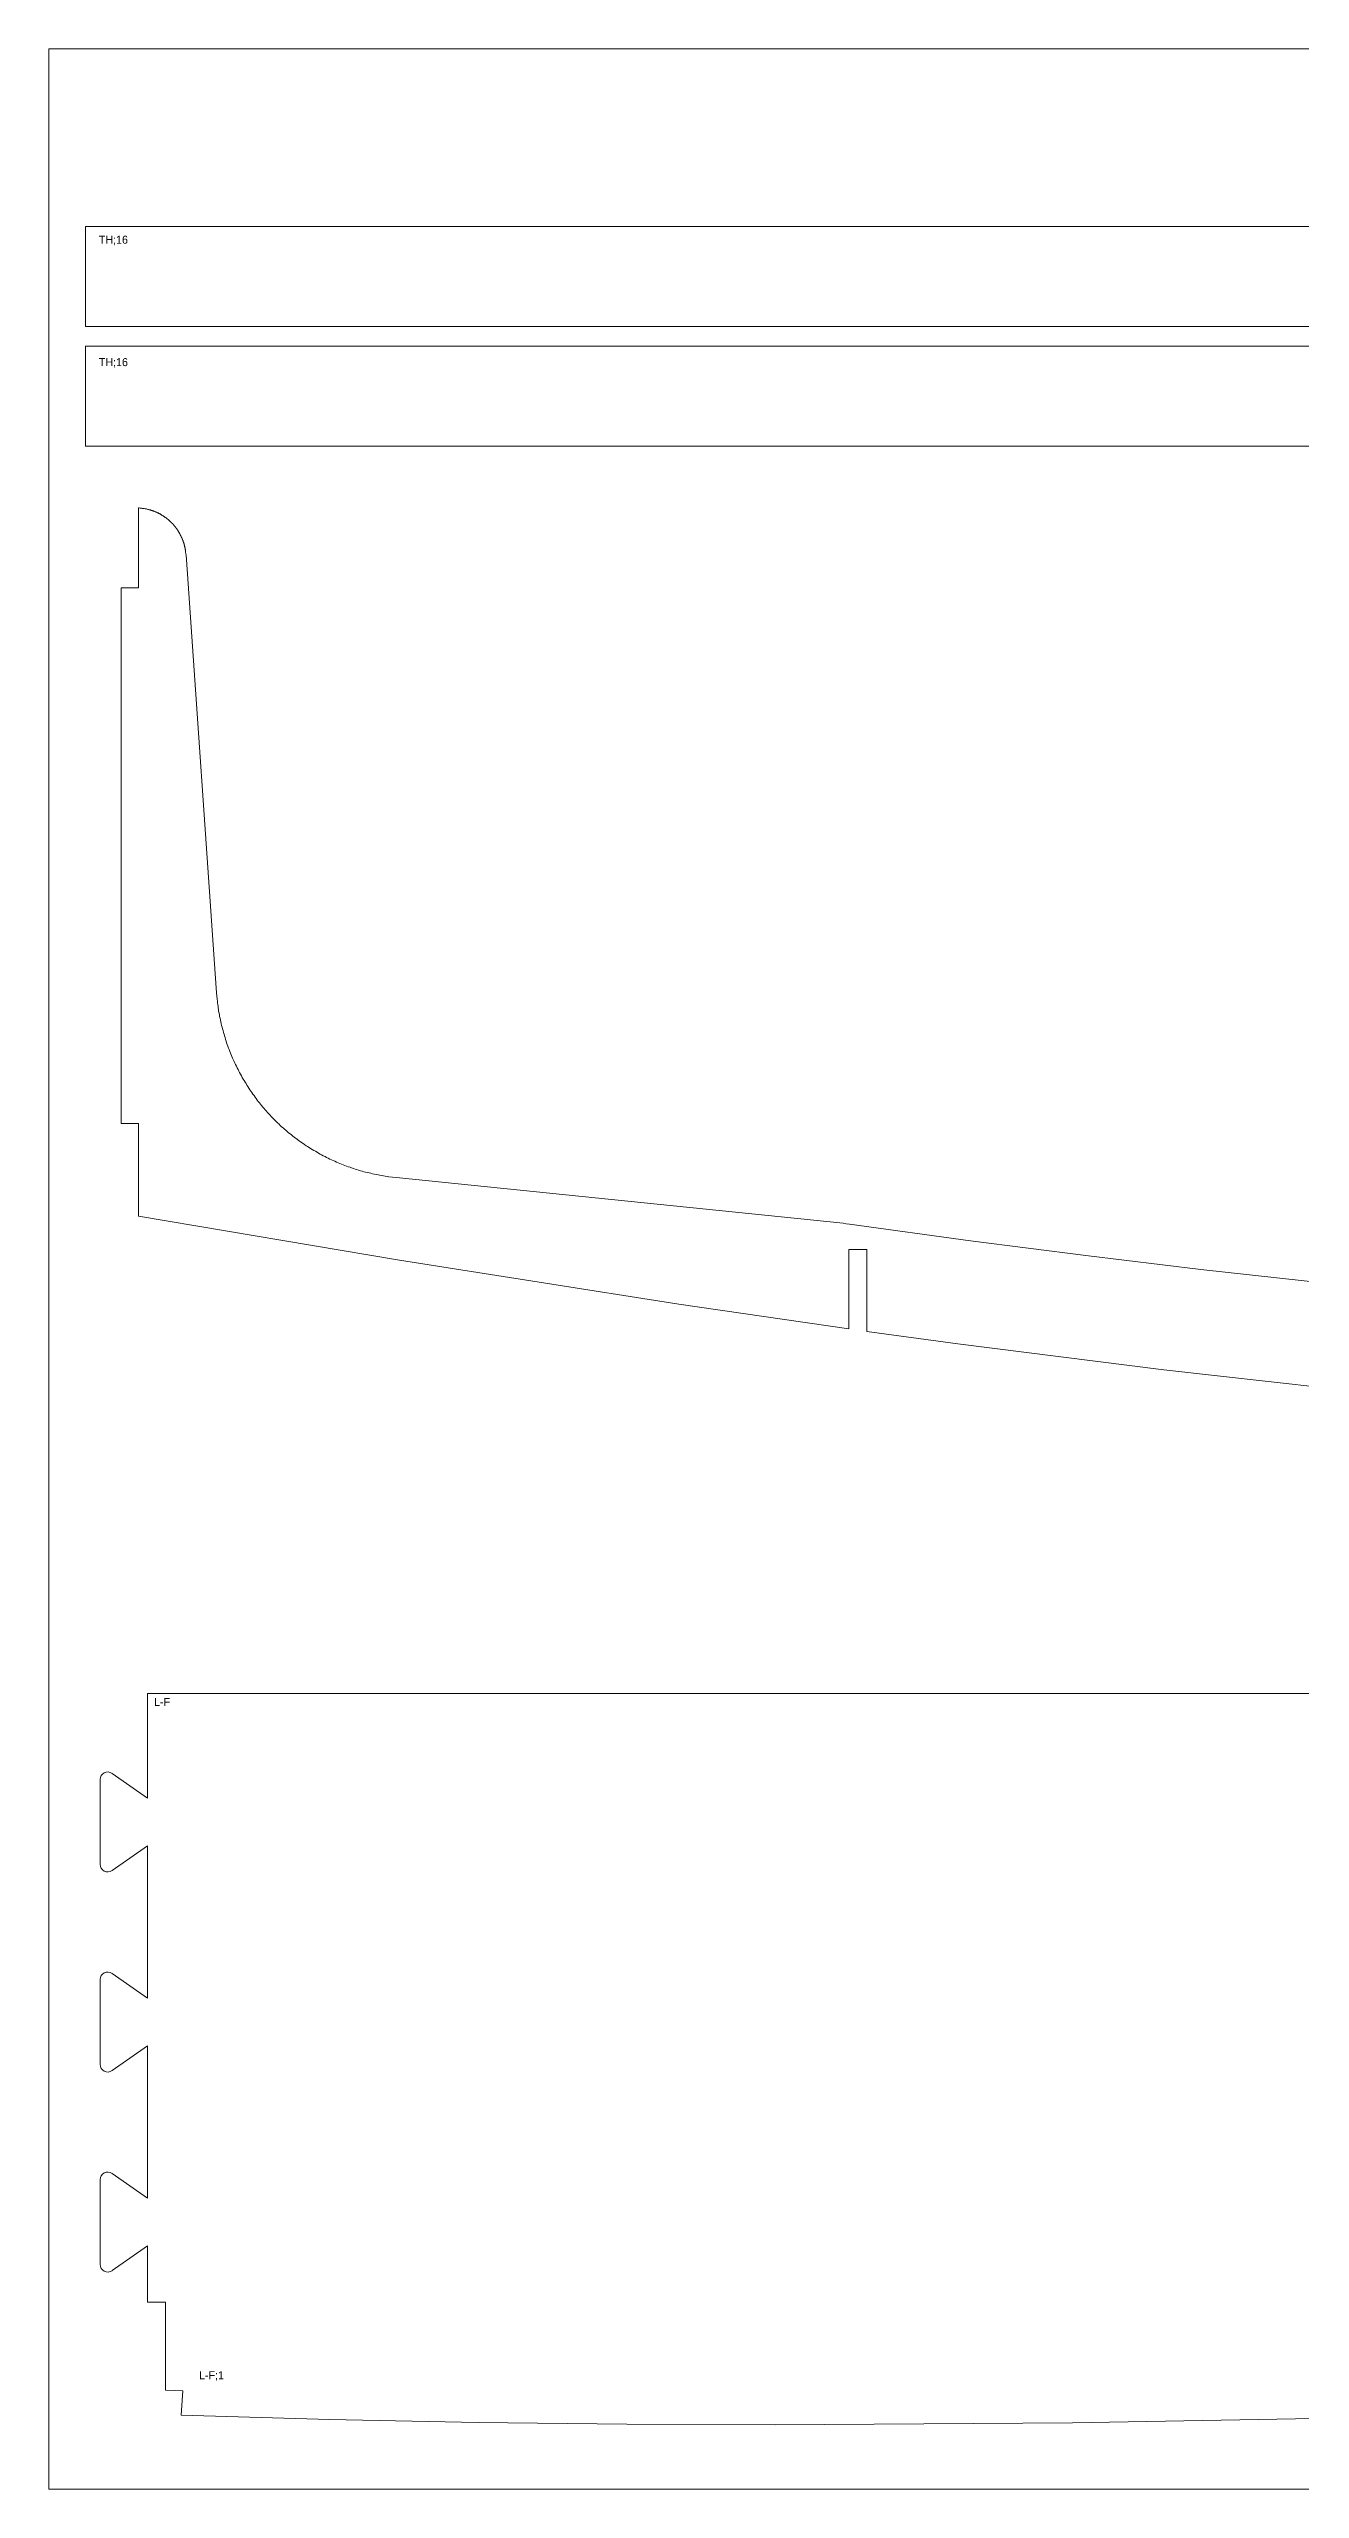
# Model space of a CAD drawing. Header units: millimetres. Extents: x 0 to 7720, y 0 to 5733.
# Drawn here: x 5280 to 5906, y 2966 to 4186 of the extents above; entities that cross this region are included whole.
import ezdxf

# ---------------------------------------------------------------- set-up
doc = ezdxf.new("R2010")
doc.units = ezdxf.units.MM
doc.layers.add('CORTE_9MM', color=4, linetype='Continuous')
doc.layers.add('plate', color=3, linetype='Continuous')

msp = doc.modelspace()

# ---------------------------------------------------------------- linework, layer by layer
at = {"layer": 'CORTE_9MM', "lineweight": 0}
for p, q in [((5329.4, 3311.4), (5329.4, 3363.7)), ((5305.7, 3320.7), (5305.7, 3278.3)), ((5311.7, 3323.8), (5329.4, 3311.4)), ((5311.7, 3275.2), (5329.4, 3287.6)), ((5329.4, 3211.4), (5329.4, 3287.6)), ((5311.7, 3223.8), (5329.4, 3211.4)), ((5305.7, 3220.7), (5305.7, 3178.3)), ((5311.7, 3175.2), (5329.4, 3187.6)), ((5329.4, 3111.4), (5329.4, 3187.6)), ((5311.7, 3123.8), (5329.4, 3111.4)), ((5305.7, 3120.7), (5305.7, 3078.3)), ((5311.7, 3075.2), (5329.4, 3087.6)), ((5329.4, 3059.5), (5329.4, 3087.6)), ((5338.4, 3059.5), (5329.4, 3059.5)), ((5338.4, 3015.5), (5338.4, 3059.5)), ((5347, 3015.2), (5338.4, 3015.5)), ((5346.1, 3002.9), (5347, 3015.2)), ((5420.4, 3000.8), (5346.1, 3002.9)), ((5940.3, 3001.8), (5791.8, 2999.2)), ((5494.6, 2999.3), (5420.4, 3000.8)), ((5568.9, 2998.4), (5494.6, 2999.3)), ((5643.2, 2998.2), (5568.9, 2998.4)), ((5791.8, 2999.2), (5643.2, 2998.2))]:
    msp.add_line(p, q, dxfattribs=at)
for points in [[(6528.5, 4097.1), (6528.5, 4047.1), (5298.4, 4047.1), (5298.4, 4097.1), (6528.5, 4097.1)], [(6528.5, 4037.3), (6528.5, 3987.3), (5298.4, 3987.3), (5298.4, 4037.3), (6528.5, 4037.3)]]:
    msp.add_lwpolyline(points, close=True, dxfattribs=at)
for points in [[(5944.7, 3513.5), (5837.5, 3525.5), (5734.4, 3538.5), (5688.9, 3544.7), (5688.9, 3585.7), (5679.9, 3585.7), (5679.9, 3546), (5594.9, 3558.4), (5455.4, 3580.3), (5324.9, 3602.3), (5324.9, 3648.7), (5316.2, 3648.7), (5316.2, 3916.4), (5324.9, 3916.4), (5324.9, 3956.4), (5325.2, 3956.4), (5325.6, 3956.3), (5325.9, 3956.3), (5326.3, 3956.3), (5326.7, 3956.2), (5327, 3956.2), (5327.4, 3956.1), (5327.7, 3956.1), (5328.1, 3956), (5328.4, 3955.9), (5328.8, 3955.9), (5329.1, 3955.8), (5329.5, 3955.7), (5329.8, 3955.6), (5330.2, 3955.5), (5330.6, 3955.4), (5330.8, 3955.4), (5331, 3955.3), (5331.2, 3955.2), (5331.4, 3955.2), (5331.6, 3955.1), (5331.9, 3955), (5332.1, 3954.9), (5332.3, 3954.9), (5332.5, 3954.8), (5332.7, 3954.7), (5332.9, 3954.6), (5333.1, 3954.5), (5333.3, 3954.4), (5333.5, 3954.4), (5333.7, 3954.3), (5334, 3954.2), (5334.2, 3954.1), (5334.4, 3954), (5334.6, 3953.9), (5334.8, 3953.8), (5335, 3953.7), (5335.2, 3953.6), (5335.4, 3953.5), (5335.6, 3953.4), (5335.8, 3953.3), (5336, 3953.1), (5336.2, 3953), (5336.3, 3952.9), (5336.5, 3952.8), (5336.7, 3952.7), (5336.9, 3952.6), (5337.1, 3952.4), (5337.3, 3952.3), (5337.5, 3952.2), (5337.7, 3952.1), (5337.9, 3951.9), (5338, 3951.8), (5338.2, 3951.7), (5338.4, 3951.6), (5338.6, 3951.4), (5338.8, 3951.3), (5339, 3951.1), (5339.1, 3951), (5339.3, 3950.9), (5339.5, 3950.7), (5339.7, 3950.6), (5339.8, 3950.4), (5340, 3950.3), (5340.2, 3950.1), (5340.3, 3950), (5340.5, 3949.8), (5340.7, 3949.7), (5340.8, 3949.5), (5341, 3949.4), (5341.2, 3949.2), (5341.3, 3949), (5341.5, 3948.9), (5341.6, 3948.7), (5341.8, 3948.6), (5342, 3948.4), (5342.1, 3948.2), (5342.3, 3948.1), (5342.4, 3947.9), (5342.6, 3947.7), (5342.7, 3947.5), (5342.8, 3947.4), (5343, 3947.2), (5343.1, 3947), (5343.3, 3946.8), (5343.4, 3946.7), (5343.6, 3946.5), (5343.7, 3946.3), (5343.8, 3946.1), (5344, 3945.9), (5344.1, 3945.7), (5344.2, 3945.6), (5344.3, 3945.4), (5344.5, 3945.2), (5344.6, 3945), (5344.7, 3944.8), (5344.8, 3944.6), (5344.9, 3944.4), (5345.1, 3944.2), (5345.2, 3944), (5345.3, 3943.8), (5345.4, 3943.6), (5345.5, 3943.4), (5345.6, 3943.2), (5345.7, 3943), (5345.8, 3942.8), (5345.9, 3942.6), (5346, 3942.4), (5346.1, 3942.2), (5346.2, 3942), (5346.3, 3941.8), (5346.4, 3941.6), (5346.5, 3941.4), (5346.6, 3941.2), (5346.7, 3941), (5346.8, 3940.8), (5346.9, 3940.6), (5346.9, 3940.4), (5347, 3940.2), (5347.1, 3939.9), (5347.2, 3939.7), (5347.2, 3939.5), (5347.3, 3939.3), (5347.4, 3939.1), (5347.5, 3938.9), (5347.5, 3938.7), (5347.6, 3938.4), (5347.6, 3938.2), (5347.7, 3938), (5347.8, 3937.8), (5347.8, 3937.6), (5347.9, 3937.4), (5347.9, 3937.1), (5348, 3936.9), (5348, 3936.7), (5348.1, 3936.5), (5348.1, 3936.2), (5348.2, 3936), (5348.2, 3935.8), (5348.2, 3935.6), (5348.3, 3935.4), (5348.3, 3935.1), (5348.3, 3934.9), (5348.4, 3934.7), (5348.4, 3934.5), (5348.4, 3934.2), (5348.5, 3933.8), (5348.5, 3933.3), (5348.6, 3932.9), (5363.9, 3714), (5364, 3712.5), (5364.1, 3711), (5364.3, 3709.6), (5364.4, 3708.8), (5364.5, 3708.1), (5364.6, 3707.3), (5364.7, 3706.5), (5364.8, 3705.7), (5364.9, 3704.8), (5365.1, 3703.9), (5365.3, 3703), (5365.4, 3702.1), (5365.6, 3701.3), (5365.8, 3700.4), (5366, 3699.5), (5366.2, 3698.6), (5366.4, 3697.7), (5366.6, 3696.8), (5366.8, 3696), (5367.1, 3695.1), (5367.3, 3694.2), (5367.6, 3693.3), (5367.8, 3692.5), (5368.1, 3691.6), (5368.3, 3690.7), (5368.6, 3689.9), (5368.9, 3689), (5369.2, 3688.1), (5369.5, 3687.3), (5369.8, 3686.4), (5370.2, 3685.6), (5370.5, 3684.7), (5370.8, 3683.9), (5371.2, 3683), (5371.5, 3682.2), (5371.9, 3681.4), (5372.2, 3680.6), (5372.6, 3679.7), (5373, 3678.9), (5373.4, 3678.1), (5373.8, 3677.3), (5374.2, 3676.5), (5374.6, 3675.7), (5375, 3674.9), (5375.4, 3674.1), (5375.8, 3673.3), (5376.3, 3672.5), (5376.7, 3671.7), (5377.2, 3670.9), (5377.6, 3670.1), (5378.1, 3669.3), (5378.6, 3668.6), (5379, 3667.8), (5379.5, 3667.1), (5380, 3666.3), (5380.5, 3665.5), (5381, 3664.8), (5381.5, 3664.1), (5382, 3663.3), (5382.6, 3662.6), (5383.1, 3661.9), (5383.6, 3661.1), (5384.2, 3660.4), (5384.7, 3659.7), (5385.3, 3659), (5385.9, 3658.3), (5386.4, 3657.6), (5387, 3656.9), (5387.6, 3656.2), (5388.2, 3655.5), (5388.8, 3654.8), (5389.4, 3654.2), (5390, 3653.5), (5390.6, 3652.8), (5391.2, 3652.2), (5391.9, 3651.5), (5392.5, 3650.9), (5393.1, 3650.2), (5393.8, 3649.6), (5394.4, 3649), (5395.1, 3648.3), (5395.7, 3647.7), (5396.4, 3647.1), (5397.1, 3646.5), (5397.8, 3645.9), (5398.5, 3645.3), (5399.2, 3644.7), (5399.9, 3644.1), (5400.6, 3643.6), (5401.3, 3643), (5402, 3642.4), (5402.7, 3641.9), (5403.4, 3641.3), (5404.2, 3640.8), (5404.9, 3640.2), (5405.6, 3639.7), (5406.4, 3639.2), (5407.1, 3638.7), (5407.9, 3638.2), (5408.6, 3637.6), (5409.4, 3637.2), (5410.2, 3636.7), (5410.9, 3636.2), (5411.7, 3635.7), (5412.5, 3635.2), (5413.3, 3634.8), (5414.1, 3634.3), (5414.8, 3633.9), (5415.6, 3633.4), (5416.4, 3633), (5417.2, 3632.6), (5418.1, 3632.2), (5418.9, 3631.7), (5419.7, 3631.3), (5420.5, 3630.9), (5421.3, 3630.6), (5422.2, 3630.2), (5423, 3629.8), (5423.8, 3629.4), (5424.7, 3629.1), (5425.5, 3628.7), (5426.3, 3628.4), (5427.2, 3628), (5428, 3627.7), (5428.9, 3627.4), (5429.7, 3627.1), (5430.6, 3626.8), (5431.4, 3626.5), (5432.3, 3626.2), (5433.2, 3625.9), (5434, 3625.7), (5434.9, 3625.4), (5435.8, 3625.1), (5436.6, 3624.9), (5437.5, 3624.6), (5438.4, 3624.4), (5439.3, 3624.2), (5440.2, 3624), (5441, 3623.8), (5441.9, 3623.6), (5442.8, 3623.4), (5443.7, 3623.2), (5444.6, 3623), (5445.5, 3622.8), (5446.4, 3622.7), (5447.3, 3622.5), (5448.2, 3622.4), (5449.1, 3622.2), (5450, 3622.1), (5451.8, 3621.9), (5453.6, 3621.7), (5677.2, 3598.8), (5678.7, 3598.6), (5680.3, 3598.4), (5740.8, 3590.1), (5798.4, 3582.7), (5856, 3575.7), (5971.4, 3563)], [(5329.4, 3363.7), (6533.1, 3363.7)]]:
    msp.add_lwpolyline(points, dxfattribs=at)
for centre, start, end in [((5309.5, 3320.7), 55.008, 180), ((5309.5, 3278.3), 180, 304.992), ((5309.5, 3220.7), 55.008, 180), ((5309.5, 3178.3), 180, 304.992), ((5309.5, 3120.7), 55.008, 180), ((5309.5, 3078.3), 180, 304.992)]:
    msp.add_arc(centre, 3.8, start, end, dxfattribs=at)
at = {"layer": 'plate', "lineweight": 0}
msp.add_lwpolyline([(5280, 4185.9), (7720, 4185.9), (7720, 2965.9), (5280, 2965.9)], close=True, dxfattribs=at)

# ---------------------------------------------------------------- texts
at = {"lineweight": 0, "char_height": 4, "width": 9480.493, "attachment_point": 1}
for s, insert in [('TH;16', (5305, 4092.5)), ('TH;16', (5305, 4031.3)), ('L-F', (5332.6, 3361.5)), ('L-F;1', (5355.1, 3024.9))]:
    msp.add_mtext(s, dxfattribs=dict(at, insert=insert))

doc.saveas('drawing.dxf')
